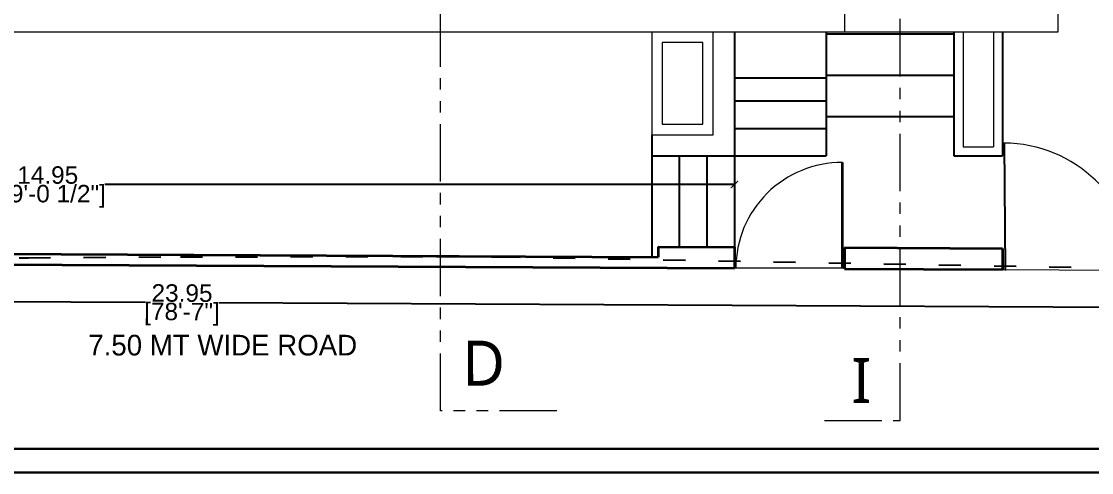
# Model space of a CAD drawing. Extents: x 2450 to 2649, y -7 to 131.
# Drawn here: x 2462.37 to 2474.02, y -7.03 to -2.11 of the extents above; entities that cross this region are included whole.
import ezdxf

# ---------------------------------------------------------------- set-up
doc = ezdxf.new("R2010")
doc.units = 0
doc.header["$MEASUREMENT"] = 0
doc.header["$PDMODE"] = 34
doc.linetypes.add('ACAD_ISO03W100', pattern=[30, 12, -18])
doc.linetypes.add('PHANTOM2', pattern=[1.25, 0.625, -0.125, 0.125, -0.125, 0.125, -0.125])
doc.layers.add('BAS LINE', color=130, linetype='Continuous')
for name, color, linetype, lineweight, true_color in [('DIM_1', 7, 'Continuous', 13, 0x000000), ('flower bed', 7, 'Continuous', 20, 0x737373), ('SHEET', 7, 'Continuous', 30, 0x121212)]:
    doc.layers.add(name, color=color, linetype=linetype, lineweight=lineweight, true_color=true_color)
for name, color, linetype, lineweight in [('DOOR-WINDOW', 35, 'Continuous', 13), ('PLOT', 230, 'Continuous', 35), ('SECTION LINE', 3, 'PHANTOM2', 5), ('stair', 154, 'Continuous', 25), ('terrace-02', 63, 'Continuous', 18), ('WINDOW-LINE', 25, 'Continuous', 9)]:
    doc.layers.add(name, color=color, linetype=linetype, lineweight=lineweight)
doc.styles.add('AR', font='arial.ttf')
doc.styles.add('ARIAL', font='arial.ttf')
doc.styles.add('COMPLEX', font='complex.shx')
doc.dimstyles.new('2310', dxfattribs={"dimtxt": 0.19, "dimasz": 0.08, "dimexe": 0.18, "dimexo": 0.0625, "dimgap": 0.005, "dimtad": 0, "dimzin": 0, "dimdsep": 46, "dimtxsty": 'AR', "dimblk": 'ARCHTICK', "dimcen": 0.09, "dimse1": 1, "dimse2": 1, "dimaunit": 1, "dimadec": 4, "dimazin": 0, "dimtfac": 1, "dimtofl": 0, "dimtmove": 0, "dimatfit": 3, "dimfxl": 0.18, "dimtolj": 1, "dimtzin": 0, "dimarcsym": 0})

# ---------------------------------------------------------------- blocks, each defined once
blk = doc.blocks.new('_ArchTick')
at = {"color": 0, "linetype": 'ByBlock', "const_width": 0.15}
blk.add_lwpolyline([(-0.5, -0.5), (0.5, 0.5)], dxfattribs=at)
blk = doc.blocks.new('*D3246')
at = {"layer": 'DEFPOINTS', "color": 0, "transparency": 16777216}
for p in [(2470.13, -3.887), (2455.183, -4.289), (2470.13, -4.366)]:
    blk.add_point(p, dxfattribs=at)
at = {"layer": 'DIM_1', "color": 0, "lineweight": -2, "transparency": 16777216}
for p, q in [((2455.183, -3.887), (2462.036, -3.887)), ((2470.13, -3.887), (2463.277, -3.887))]:
    blk.add_line(p, q, dxfattribs=at)
at = {"layer": 'DIM_1', "color": 0, "lineweight": -2, "transparency": 16777216, "xscale": 0.08, "yscale": 0.08, "zscale": 0.08, "rotation": 180}
blk.add_blockref('_ArchTick', (2455.183, -3.887), dxfattribs=at)
at = {"layer": 'DIM_1', "color": 0, "lineweight": -2, "transparency": 16777216, "xscale": 0.08, "yscale": 0.08, "zscale": 0.08}
blk.add_blockref('_ArchTick', (2470.13, -3.887), dxfattribs=at)
at = {"layer": 'DIM_1', "color": 0, "transparency": 16777216, "char_height": 0.19, "attachment_point": 5, "style": 'AR'}
for s, insert in [('\\A1;14.95', (2462.656, -3.785)), ('\\A1;[49\'-0 1/2"]', (2462.656, -4.015))]:
    blk.add_mtext(s, dxfattribs=dict(at, insert=insert))
blk = doc.blocks.new('*D3250')
at = {"layer": 'DEFPOINTS', "color": 0, "transparency": 16777216}
for p in [(2452.146, -4.704), (2476.094, -4.828), (2452.144, -5.111)]:
    blk.add_point(p, dxfattribs=at)
at = {"layer": 'DIM_1', "color": 0, "lineweight": -2, "transparency": 16777216}
for p, q in [((2452.144, -5.111), (2463.719, -5.171)), ((2476.092, -5.235), (2464.517, -5.175))]:
    blk.add_line(p, q, dxfattribs=at)
at = {"layer": 'DIM_1', "color": 0, "lineweight": -2, "transparency": 16777216, "xscale": 0.08, "yscale": 0.08, "zscale": 0.08}
for p, rotation in [((2452.144, -5.111), 179.7026659752107), ((2476.092, -5.235), 359.7026659752107)]:
    blk.add_blockref('_ArchTick', p, dxfattribs=dict(at, rotation=rotation))
at = {"layer": 'DIM_1', "color": 0, "transparency": 16777216, "char_height": 0.19, "attachment_point": 5, "rotation": 359.7027, "style": 'AR'}
for s, insert in [('\\A1;23.95', (2464.118, -5.071)), ('\\A1;[78\'-7"]', (2464.117, -5.3))]:
    blk.add_mtext(s, dxfattribs=dict(at, insert=insert))

msp = doc.modelspace()

# ---------------------------------------------------------------- linework, layer by layer
at = {"layer": 'BAS LINE', "color": 7, "linetype": 'ACAD_ISO03W100', "lineweight": 25, "ltscale": 0.02}
msp.add_lwpolyline([(2452.055, 16.664), (2452.146, -4.704), (2462.447, -4.685), (2464.1, -4.675), (2466.886, -4.671), (2467.557, -4.676), (2476.094, -4.828), (2476.101, 15.701)], close=True, dxfattribs=at)
at = {"layer": 'DOOR-WINDOW'}
msp.add_line((2471.329, -4.799), (2470.129, -4.799), dxfattribs=at)
for points in [[(2473.062, -3.436), (2473.073, -4.816), (2473.084, -4.816), (2473.073, -3.436), (2473.062, -3.436)], [(2471.31, -3.647), (2471.31, -4.799), (2471.299, -4.799), (2471.299, -3.647), (2471.31, -3.647)]]:
    msp.add_lwpolyline(points, close=True, dxfattribs=at)
for centre, radius, start, end in [((2473.062, -4.872), 1.436, 2.0007, 89.8882), ((2471.299, -4.8), 1.153, 89.6333, 180)]:
    msp.add_arc(centre, radius, start, end, dxfattribs=at)
at = {"layer": 'flower bed'}
for p, q in [((2472.62, -2.225), (2472.62, -3.475)), ((2472.95, -2.225), (2472.95, -3.475)), ((2472.62, -3.475), (2472.95, -3.475))]:
    msp.add_line(p, q, dxfattribs=at)
for points in [[(2469.23, -3.345), (2469.9, -3.345), (2469.9, -2.225), (2469.23, -2.225)], [(2469.345, -3.23), (2469.785, -3.23), (2469.785, -2.34), (2469.345, -2.34)]]:
    msp.add_lwpolyline(points, close=True, dxfattribs=at)
at = {"layer": 'PLOT', "color": 67, "ltscale": 0.1, "true_color": 0x727430}
for p, q in [((2455.861, -4.609), (2469.3, -4.68)), ((2469.3, -4.565), (2470.13, -4.569)), ((2469.3, -4.565), (2469.3, -4.68)), ((2470.13, -4.569), (2470.13, -4.799)), ((2471.33, -4.575), (2471.33, -4.805)), ((2471.33, -4.575), (2473.05, -4.584)), ((2473.05, -4.584), (2473.05, -4.814)), ((2455.183, -4.721), (2470.13, -4.799)), ((2471.33, -4.805), (2473.05, -4.814))]:
    msp.add_line(p, q, dxfattribs=at)
at = {"layer": 'SECTION LINE'}
for points in [[(2468.199, -6.353), (2466.931, -6.353), (2466.931, 17.946), (2467.991, 17.946)], [(2471.11, -6.458), (2471.935, -6.458), (2471.935, 17.941), (2471.218, 17.941)]]:
    msp.add_lwpolyline(points, dxfattribs=at)
at = {"layer": 'SHEET', "ltscale": 5}
for points in [[(2450.066, 19.006), (2450.066, -7.027), (2486.88, -7.027), (2486.88, 19.006)], [(2450.326, 18.746), (2450.326, -6.767), (2486.62, -6.767), (2486.62, 18.746)]]:
    msp.add_lwpolyline(points, close=True, dxfattribs=at)
at = {"layer": 'stair', "color": 252, "true_color": 0x939598}
for p, q in [((2470.13, -2.225), (2470.13, -3.575)), ((2471.13, -2.225), (2471.13, -3.575)), ((2471.13, -2.245), (2472.52, -2.245)), ((2472.52, -2.225), (2472.52, -3.575)), ((2473.05, -2.225), (2473.05, -3.575)), ((2470.13, -2.725), (2471.13, -2.725)), ((2471.13, -2.695), (2472.52, -2.695)), ((2470.13, -2.975), (2471.13, -2.975)), ((2471.13, -3.145), (2472.52, -3.145)), ((2469.23, -3.345), (2469.23, -3.575)), ((2470.13, -3.275), (2471.13, -3.275)), ((2469.23, -3.575), (2470.13, -3.575)), ((2469.23, -3.575), (2469.23, -4.679)), ((2469.53, -3.575), (2469.53, -4.566)), ((2469.83, -3.575), (2469.83, -4.567)), ((2470.13, -3.575), (2471.13, -3.575)), ((2470.13, -3.575), (2470.13, -4.569)), ((2472.52, -3.575), (2473.05, -3.575))]:
    msp.add_line(p, q, dxfattribs=at)
at = {"layer": 'terrace-02', "color": 9, "true_color": 0xd19cc7}
for points in [[(2473.65, 1.725), (2471.33, 1.725), (2471.33, -2.225)], [(2471.33, -2.225), (2454.583, -2.225), (2454.583, -2.225)]]:
    msp.add_lwpolyline(points, dxfattribs=at)
at = {"layer": 'terrace-02', "color": 252, "true_color": 0x939598}
msp.add_lwpolyline([(2473.65, 1.725), (2473.65, -2.225), (2471.33, -2.225)], dxfattribs=at)
at = {"layer": 'WINDOW-LINE'}
msp.add_line((2473.05, -4.814), (2475.944, -4.829), dxfattribs=at)

# ---------------------------------------------------------------- texts
at = {"layer": 'DIM_1', "color": 32, "true_color": 0xcd6928, "insert": (2461.019, -5.525), "char_height": 0.22504, "width": 7.0786, "attachment_point": 1, "style": 'ARIAL'}
msp.add_mtext('\\A1;\\pi2.07866;{\\fLeelawadee UI|b0|i0|c0|p34;7.50 MT WIDE ROAD}', dxfattribs=at)
at = {"layer": 'SECTION LINE', "color": 5, "char_height": 0.4914, "width": 0.73718, "attachment_point": 3, "rotation": 0.0594, "style": 'COMPLEX'}
for s, insert in [('{\\fSegoe UI Light|b0|i0|c0|p34;D}', (2467.634, -5.589)), ('{\\fSegoe UI Light|b0|i0|c0|p34;I}', (2471.62, -5.778))]:
    msp.add_mtext(s, dxfattribs=dict(at, insert=insert))

# ---------------------------------------------------------------- dimensions: what is measured, and where the dimension line sits
at = {"layer": 'DIM_1'}
dim = msp.add_linear_dim(base=(2470.13, -3.887), p1=(2455.183, -4.289), p2=(2470.13, -4.366), dimstyle='2310', override={"dimpost": '\\X'}, dxfattribs=at)
dim.commit()
dim.dimension.update_dxf_attribs({"geometry": '*D3246', "text_midpoint": (2462.656, -3.887)})
dim = msp.add_aligned_dim(p1=(2476.094, -4.828), p2=(2452.146, -4.704), distance=0.407, dimstyle='2310', override={"dimpost": '\\X'}, dxfattribs=at)
dim.commit()
dim.dimension.update_dxf_attribs({"geometry": '*D3250', "text_midpoint": (2464.118, -5.173)})

doc.saveas('drawing.dxf')
